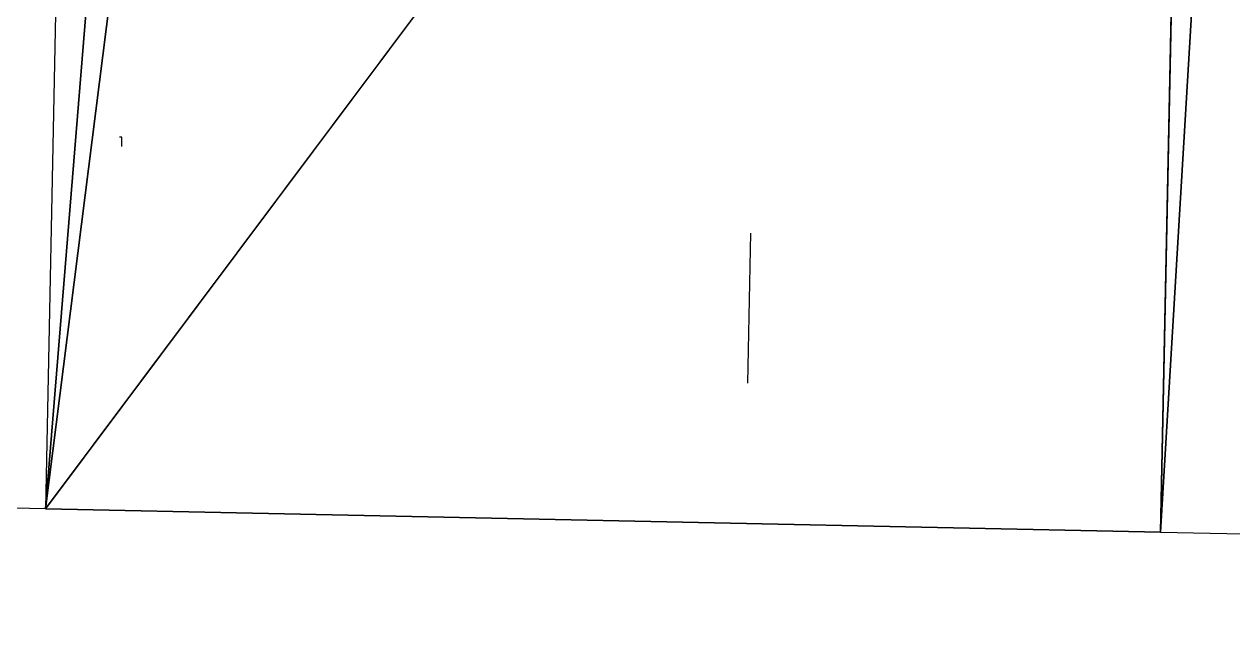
# Model space of a CAD drawing. Extents: x -1551 to 3643, y -2128 to 2177.
# Drawn here: x 651.52 to 665.22, y -73.15 to -66.16 of the extents above; entities that cross this region are included whole.
import ezdxf

# ---------------------------------------------------------------- set-up
doc = ezdxf.new("R2010")
doc.units = 0
doc.header["$MEASUREMENT"] = 0
doc.layers.get('0').update_dxf_attribs({"color": 13, "linetype": 'CONTINUOUS'})

# ---------------------------------------------------------------- blocks, each defined once
blk = doc.blocks.new('HOUSE_DWG')
at = {"color": 0}
for p, q in [((754.003, 240.757, 126.253), (797.492, 57.621, 125.925)), ((807.984, 68.17, 125.958), (809.795, 60.542, 125.958)), ((809.795, 60.542, 125.958), (816.939, 62.239, 125.978)), ((804.274, 60.532, 85.868), (803.882, 62.184, 85.868)), ((797.257, 61.899, 124.606), (797.229, 61.893, 124.606)), ((797.281, 61.798, 124.576), (797.257, 61.899, 124.606)), ((809.795, 60.542, 125.958), (797.492, 57.621, 125.925)), ((809.795, 60.542, 125.958), (797.492, 57.621, 125.925)), ((797.492, 57.621, 125.925), (554.839, 0, 125.262))]:
    blk.add_line(p, q, dxfattribs=at)
at = {"color": 17}
mesh = blk.add_polyface(dxfattribs=at)
corners = [(797.492, 57.621, 125.925), (765.242, 243.426, 126.284), (754.003, 240.757, 126.253), (773.451, 245.375, 126.306), (809.795, 60.542, 125.958), (816.939, 62.239, 125.978)]
mesh.append_faces([[corners[k] for k in face] for face in [(0, 1, 2), (3, 4, 5)]], dxfattribs={"vtx0": -1, "color": 17})
mesh.append_faces([[corners[k] for k in face] for face in [(1, 0, 3)]], dxfattribs={"vtx0": -1, "vtx1": -1, "color": 17})
mesh.append_faces([[corners[k] for k in face] for face in [(3, 0, 4)]], dxfattribs={"vtx0": -1, "vtx2": -1, "color": 17})
mesh = blk.add_polyface(dxfattribs=at)
corners = [(805.723, 77.689, 125.958), (553.72, 4.713, 125.262), (550.767, 17.147, 125.262), (554.839, 0, 125.262), (797.492, 57.621, 125.925), (809.795, 60.542, 125.958), (807.984, 68.17, 125.958)]
mesh.append_faces([[corners[k] for k in face] for face in [(0, 1, 2), (5, 0, 6)]], dxfattribs={"vtx0": -1, "color": 17})
mesh.append_faces([[corners[k] for k in face] for face in [(1, 0, 3), (3, 0, 4), (4, 0, 5)]], dxfattribs={"vtx0": -1, "vtx1": -1, "color": 17})

msp = doc.modelspace()

# ---------------------------------------------------------------- block references
at = {"color": 0, "extrusion": (-0.01666, -0.007773, 0.999831), "rotation": 50.45292499058097}
msp.add_blockref('HOUSE_DWG', (-122.84, -89.728, -45.862), dxfattribs=at)

# ---------------------------------------------------------------- meshes
at = {"color": 0}
mesh = msp.add_polyface(dxfattribs=at)
corners = [(1540.835, -168.191), (1540.669, -168.242), (1534.328, -146.776), (3642.778, 1239.342), (-1049.302, 2177.099), (1537.557, -145.795), (1544.064, -167.21), (1544.843, -169.775), (1545.036, -170.573), (1545.155, -170.537), (1552.441, -194.517), (2561.914, -2128.169), (-1551.246, -1075.875), (1548.973, -195.571), (1541.687, -171.59), (1544.797, -169.789)]
mesh.append_faces([[corners[k] for k in face] for face in [(4, 11, 12), (13, 1, 14)]], dxfattribs={"vtx0": -1, "color": 0})
mesh.append_faces([[corners[k] for k in face] for face in [(3, 2, 4), (2, 3, 5), (5, 3, 6), (6, 3, 7), (8, 3, 9), (9, 3, 10)]], dxfattribs={"vtx0": -1, "vtx1": -1, "color": 0})
mesh.append_faces([[corners[k] for k in face] for face in [(7, 3, 8), (11, 4, 13), (13, 4, 1), (1, 4, 2)]], dxfattribs={"vtx0": -1, "vtx1": -1, "vtx2": -1, "color": 0})
mesh.append_faces([[corners[k] for k in face] for face in [(10, 3, 11), (11, 13, 10)]], dxfattribs={"vtx0": -1, "vtx2": -1, "color": 0})
mesh.append_faces([[corners[k] for k in face] for face in [(0, 1, 2)]], dxfattribs={"vtx1": -1, "color": 0})
mesh.append_faces([[corners[k] for k in face] for face in [(8, 15, 7)]], dxfattribs={"vtx2": -1, "color": 0})

doc.saveas('drawing.dxf')
